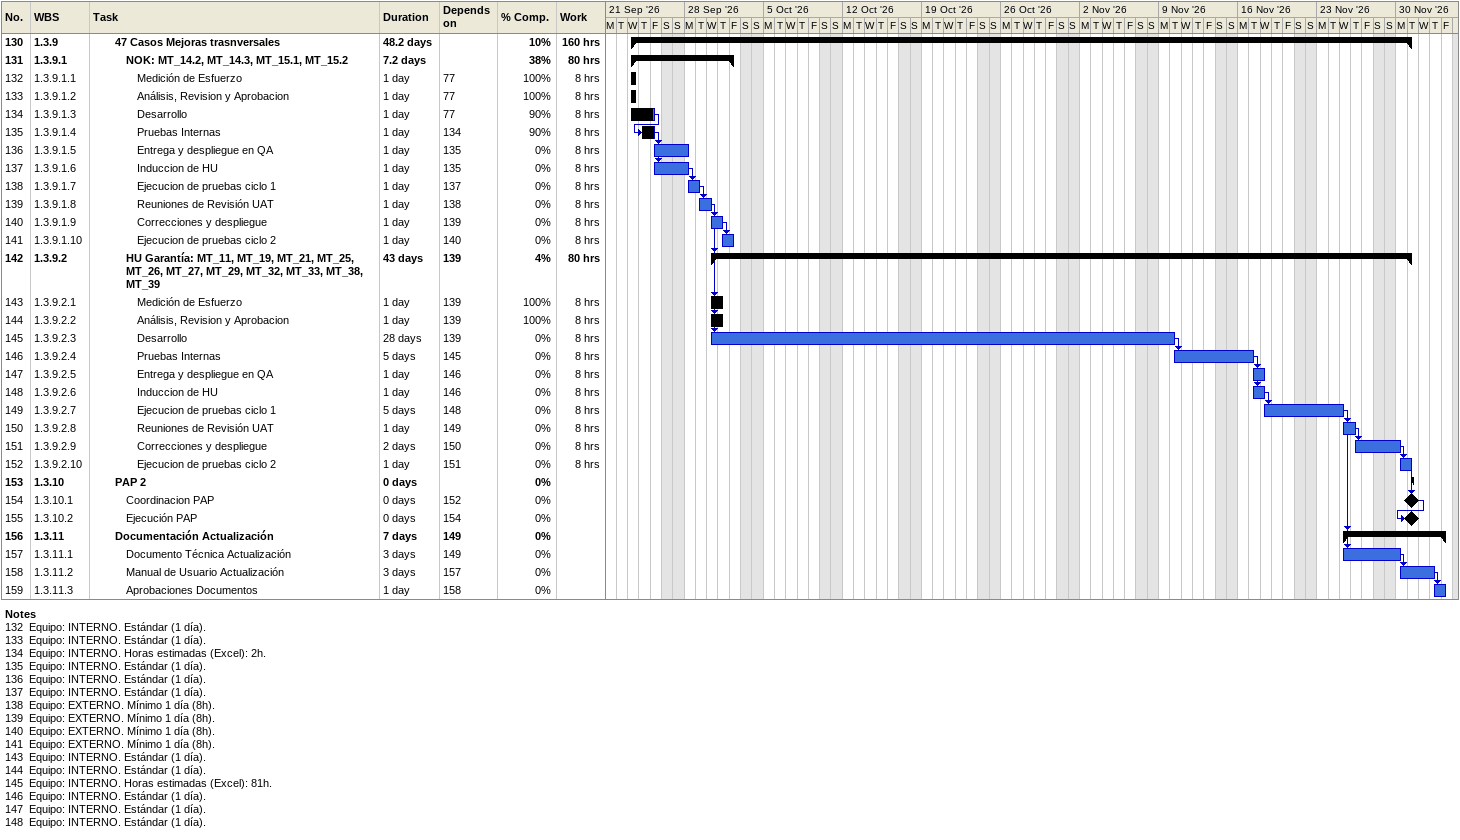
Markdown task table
| ID | WBS | Task | Duration | Start | Finish | Predecessors | % complete | Work (h) |
|---|---|---|---|---|---|---|---|---|
| 130 | 1.3.9 | **47 Casos Mejoras trasnversales** | 48.2d | 2026-09-23 | 2026-12-01 |  | 10 | 160 |
| 131 | 1.3.9.1 | **NOK: MT_14.2, MT_14.3, MT_15.1, MT_15.2** | 7.2d | 2026-09-23 | 2026-10-02 |  | 38 | 80 |
| 132 | 1.3.9.1.1 | Medición de Esfuerzo | 1d | 2026-09-23 | 2026-09-23 | 77 | 100 | 8 |
| 133 | 1.3.9.1.2 | Análisis, Revision y Aprobacion | 1d | 2026-09-23 | 2026-09-23 | 77 | 100 | 8 |
| 134 | 1.3.9.1.3 | Desarrollo | 1d | 2026-09-23 | 2026-09-25 | 77 | 90 | 8 |
| 135 | 1.3.9.1.4 | Pruebas Internas | 1d | 2026-09-24 | 2026-09-25 | 134 | 90 | 8 |
| 136 | 1.3.9.1.5 | Entrega y despliegue en QA | 1d | 2026-09-25 | 2026-09-28 | 135 | 0 | 8 |
| 137 | 1.3.9.1.6 | Induccion de HU | 1d | 2026-09-25 | 2026-09-28 | 135 | 0 | 8 |
| 138 | 1.3.9.1.7 | Ejecucion de pruebas ciclo 1 | 1d | 2026-09-28 | 2026-09-29 | 137 | 0 | 8 |
| 139 | 1.3.9.1.8 | Reuniones de Revisión UAT | 1d | 2026-09-29 | 2026-09-30 | 138 | 0 | 8 |
| 140 | 1.3.9.1.9 | Correcciones y despliegue | 1d | 2026-09-30 | 2026-10-01 | 139 | 0 | 8 |
| 141 | 1.3.9.1.10 | Ejecucion de pruebas ciclo 2 | 1d | 2026-10-01 | 2026-10-02 | 140 | 0 | 8 |
| 142 | 1.3.9.2 | **HU Garantía: MT_11, MT_19, MT_21, MT_25, MT_26, MT_27, MT_29, MT_32, MT_33, MT_38, MT_39** | 43d | 2026-09-30 | 2026-12-01 | 139 | 4 | 80 |
| 143 | 1.3.9.2.1 | Medición de Esfuerzo | 1d | 2026-09-30 | 2026-10-01 | 139 | 100 | 8 |
| 144 | 1.3.9.2.2 | Análisis, Revision y Aprobacion | 1d | 2026-09-30 | 2026-10-01 | 139 | 100 | 8 |
| 145 | 1.3.9.2.3 | Desarrollo | 28d | 2026-09-30 | 2026-11-10 | 139 | 0 | 8 |
| 146 | 1.3.9.2.4 | Pruebas Internas | 5d | 2026-11-10 | 2026-11-17 | 145 | 0 | 8 |
| 147 | 1.3.9.2.5 | Entrega y despliegue en QA | 1d | 2026-11-17 | 2026-11-18 | 146 | 0 | 8 |
| 148 | 1.3.9.2.6 | Induccion de HU | 1d | 2026-11-17 | 2026-11-18 | 146 | 0 | 8 |
| 149 | 1.3.9.2.7 | Ejecucion de pruebas ciclo 1 | 5d | 2026-11-18 | 2026-11-25 | 148 | 0 | 8 |
| 150 | 1.3.9.2.8 | Reuniones de Revisión UAT | 1d | 2026-11-25 | 2026-11-26 | 149 | 0 | 8 |
| 151 | 1.3.9.2.9 | Correcciones y despliegue | 2d | 2026-11-26 | 2026-11-30 | 150 | 0 | 8 |
| 152 | 1.3.9.2.10 | Ejecucion de pruebas ciclo 2 | 1d | 2026-11-30 | 2026-12-01 | 151 | 0 | 8 |
| 153 | 1.3.10 | **PAP 2** | 0d | 2026-12-01 | 2026-12-01 |  | 0 |  |
| 154 | 1.3.10.1 | Coordinacion PAP | 0d | 2026-12-01 | 2026-12-01 | 152 | 0 |  |
| 155 | 1.3.10.2 | Ejecución PAP | 0d | 2026-12-01 | 2026-12-01 | 154 | 0 |  |
| 156 | 1.3.11 | **Documentación Actualización** | 7d | 2026-11-25 | 2026-12-04 | 149 | 0 |  |
| 157 | 1.3.11.1 | Documento Técnica Actualización | 3d | 2026-11-25 | 2026-11-30 | 149 | 0 |  |
| 158 | 1.3.11.2 | Manual de Usuario Actualización | 3d | 2026-11-30 | 2026-12-03 | 157 | 0 |  |
| 159 | 1.3.11.3 | Aprobaciones Documentos | 1d | 2026-12-03 | 2026-12-04 | 158 | 0 |  |

Notes
- 132: Equipo: INTERNO. Estándar (1 día).
- 133: Equipo: INTERNO. Estándar (1 día).
- 134: Equipo: INTERNO. Horas estimadas (Excel): 2h.
- 135: Equipo: INTERNO. Estándar (1 día).
- 136: Equipo: INTERNO. Estándar (1 día).
- 137: Equipo: INTERNO. Estándar (1 día).
- 138: Equipo: EXTERNO. Mínimo 1 día (8h).
- 139: Equipo: EXTERNO. Mínimo 1 día (8h).
- 140: Equipo: EXTERNO. Mínimo 1 día (8h).
- 141: Equipo: EXTERNO. Mínimo 1 día (8h).
- 143: Equipo: INTERNO. Estándar (1 día).
- 144: Equipo: INTERNO. Estándar (1 día).
- 145: Equipo: INTERNO. Horas estimadas (Excel): 81h.
- 146: Equipo: INTERNO. Estándar (1 día).
- 147: Equipo: INTERNO. Estándar (1 día).
- 148: Equipo: INTERNO. Estándar (1 día).
